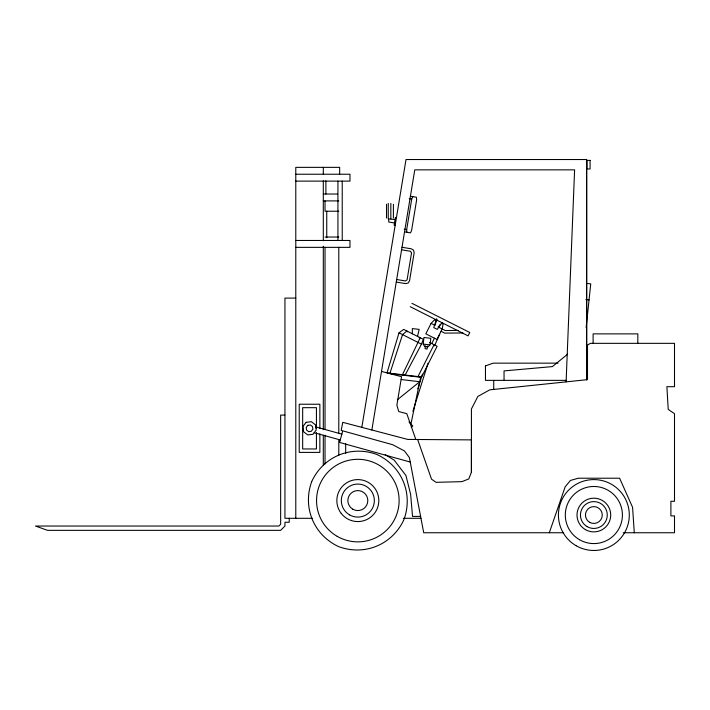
<?xml version="1.0" encoding="UTF-8"?>
<svg xmlns="http://www.w3.org/2000/svg" width="710" height="710" viewBox="0 0 710 710"><rect width="100%" height="100%" fill="white"/><g stroke="black" fill="none" stroke-linecap="round" stroke-linejoin="round"><path stroke-width="1.06" d="M417.649 439.499L431.529 479.179L436.082 482.33L461.961 481.646L468.778 478.939L471.422 472.159L471.422 408.995L477.848 396.446L489.767 389.843L587.507 379.637L587.507 345.06L590.427 343.338L674.5 343.338L674.5 386.693L666.894 386.693L668.216 409.404L674.5 413.699L674.5 501.269L670.897 501.269L670.897 515.895L674.5 515.895L674.5 532.748L623.247 532.748M586.646 169.85L586.646 379.735L586.646 159.528L406.014 159.528L361.825 427.349M566.11 381.873L574.603 169.85L414.773 169.85L371.854 429.994M586.149 327.488L590.738 283.858L587.321 283.494M423.187 344.093L423.968 337.49L430.801 338.297L430.011 344.9L428.059 346.808L424.642 346.4L423.187 344.093L430.011 344.9M425.405 345.823L425.068 348.645L427.101 349.063L427.455 346.063M406.91 232.276L406.67 229.623L411.711 199.066L412.794 196.635M410.85 424.473L420.657 377.276L389.817 373.611M417.48 336.549L419.166 329.378L412.324 328.597L412.35 333.86M342.539 431.662L339.549 442.436L410.238 462.05M405.144 375.031L421.483 344.164L423.293 339.3L403.662 329.387L399.011 332.821L387.021 372.883L421.625 376.992L437.12 346.267L429.568 342.46M417.826 388.778L422.45 374.117M412.883 411.33L428.05 363.2M389.932 373.229L402.543 334.605L406.865 331.002M436.73 318.71L433.739 327.603L437.253 329.378L442.09 322.446M435.274 324.337L436.934 319.393M549.3 532.748L565.178 486.82L570.405 480.457L578.286 478.212L619.617 478.212L632.566 507.286L634.287 532.748M434.52 345.797L439.694 334.286M402.446 374.711L420.222 337.747M407.398 331.854L407.629 331.392M419.228 337.818L419.459 337.356M435.594 320.45L434.449 319.873L431.094 323.378L425.822 333.824L436.952 339.442L442.215 328.996L443.049 324.213L441.895 323.627M431.742 343.56L434.458 338.182M417.986 376.557L434.05 344.723M438.372 327.053L440.164 324.488M411.259 427.411L412.767 426L408.995 421.953M567.609 354.192L552.398 366.6L504.047 370.904L504.047 380.365M397.28 399.819L419.734 381.74L401.097 379.53M566.376 380.365L485.471 380.365L485.462 365.89L493.193 363.156L558.042 363.156M458.074 330.425L445.285 330.541L438.15 326.937M462.92 332.963L444.673 333.123L441.052 331.304M295.786 174.234L349.977 174.234L349.977 181.121L295.786 181.121M323.307 194.025L337.383 194.025M323.307 200.903L338.794 200.903M338.794 211.225L325.029 211.225L325.029 200.903M395.062 219.576L388.76 218.884L388.76 222.026L394.503 222.976M325.029 237.033L338.794 237.033M295.786 240.468L349.977 240.468L349.977 247.355L295.786 247.355M295.786 298.102L284.941 298.102L284.941 518.3L312.409 518.3M284.772 415.084L280.645 415.084L280.645 524.264L278.861 526.039L35.5 526.039L47.543 530.343L280.645 530.343L284.941 526.039L284.941 522.258L289.245 522.258L289.245 518.3M420.604 516.41L412.537 516.41L410.62 494.266L405.934 475.496L394.21 460.169L385.211 454.648M403.245 518.3L420.968 518.3M563.651 532.748L423.719 532.748L409.386 457.577L404.416 450.921L392.568 444.682L341.199 430.438L342.752 422.335L407.744 439.428L471.422 439.889L471.422 472.159M585.839 299.611L589.052 299.948M410.336 196.226L416.397 197.229L416.637 199.883L411.596 230.43L410.513 232.871L404.452 231.868M409.253 198.667L411.711 199.066M396.428 217.624L395.408 217.455L394.148 225.097L395.168 225.265M404.212 229.215L406.67 229.623M402.002 247.266L411.33 248.811L413.566 250.195L414.17 252.76L409.546 280.769L408.161 283.006L405.596 283.601L396.26 282.065M401.576 249.814L410.407 251.269L411.543 252.849L407.087 279.838L405.508 280.974L396.677 279.518M381.51 371.428L401.567 376.708L396.863 405.197L398.78 411.569L406.794 413.681L415.82 439.49M315.781 426.923L341.847 434.147M314.166 432.727L340.241 439.952M411.906 303.303L469.772 332.493L468.067 335.874L410.202 306.676M431.094 323.378L435.168 325.437M399.011 332.821L421.483 344.164M485.462 365.89L485.471 366.6M637.828 343.338L637.828 333.877L593.107 333.877L593.107 343.338M493.725 380.365L493.725 389.426M393.402 204.258L393.402 218.023M390.828 203.397L390.828 218.884M388.246 203.397L388.246 218.884M386.524 204.258L386.524 218.023M345.672 443.732L345.672 453.601M342.229 181.121L342.229 240.468M339.655 174.234L339.655 167.356L295.786 167.356L295.786 518.3M338.794 247.355L338.794 432.976M338.794 439.605L338.794 455.066M337.933 181.121L337.933 240.468M326.751 211.225L326.751 237.832M325.89 180.828L325.89 194.025M325.029 247.355L325.029 429.656M325.029 435.186L325.029 463.905M323.307 167.356L323.307 174.234M323.307 180.828L323.307 240.717M323.307 246.246L323.307 429.656M323.307 435.186L323.307 465.219M319.864 428.316L319.864 404.23L299.221 404.23L299.221 452.403L319.864 452.403L319.864 433.792M316.429 428.316L316.429 407.673L302.664 407.673L302.664 448.96L316.429 448.96L316.429 432.665M311.743 481.486C302.256 507.41 313.705 535.047 338.741 546.673C364.656 556.161 392.302 544.712 403.919 519.676C413.406 493.752 401.958 466.106 376.921 454.489C350.997 445.001 323.361 456.45 311.743 481.486M306.161 422.326L302.913 426.479L303.56 431.707L307.705 434.946L312.933 434.307L316.172 430.154L315.533 424.926L311.388 421.687L306.161 422.326M307.847 425.325L306.232 427.393L306.551 430.011L308.628 431.636L311.237 431.307L312.861 429.239L312.542 426.621L310.465 424.997L307.847 425.325M590.081 160.389L586.992 160.389L586.992 168.989L590.081 168.989L590.081 160.389M576.138 545.724A35.438 35.438 0 0 0 629.3 515.034A35.438 35.438 0 0 0 576.138 484.344A35.438 35.438 0 0 0 576.138 545.724M579.582 539.76A28.56 28.56 0 0 0 622.413 515.034A28.56 28.56 0 0 0 579.582 490.299A28.56 28.56 0 0 0 579.582 539.76M585.43 529.633A16.863 16.863 0 0 0 610.715 515.034A16.863 16.863 0 0 0 585.43 500.435A16.863 16.863 0 0 0 585.43 529.633M587.152 526.651A13.419 13.419 0 0 0 607.272 515.034A13.419 13.419 0 0 0 587.152 503.408A13.419 13.419 0 0 0 587.152 526.651M589.646 522.329A8.431 8.431 0 0 0 602.284 515.034A8.431 8.431 0 0 0 589.646 507.73A8.431 8.431 0 0 0 589.646 522.329M341.182 513.357A20.989 20.989 0 0 0 377.223 508.608A20.989 20.989 0 0 0 355.089 479.774A20.989 20.989 0 0 0 341.182 513.357M337.188 536.334A41.287 41.287 0 0 0 399.118 500.577A41.287 41.287 0 0 0 337.188 464.828A41.287 41.287 0 0 0 337.188 536.334M349.577 514.883A16.516 16.516 0 0 0 374.347 500.577A16.516 16.516 0 0 0 349.577 486.279A16.516 16.516 0 0 0 349.577 514.883M352.843 509.221A9.976 9.976 0 0 0 367.807 500.577A9.976 9.976 0 0 0 352.843 491.941A9.976 9.976 0 0 0 352.843 509.221"/></g></svg>
